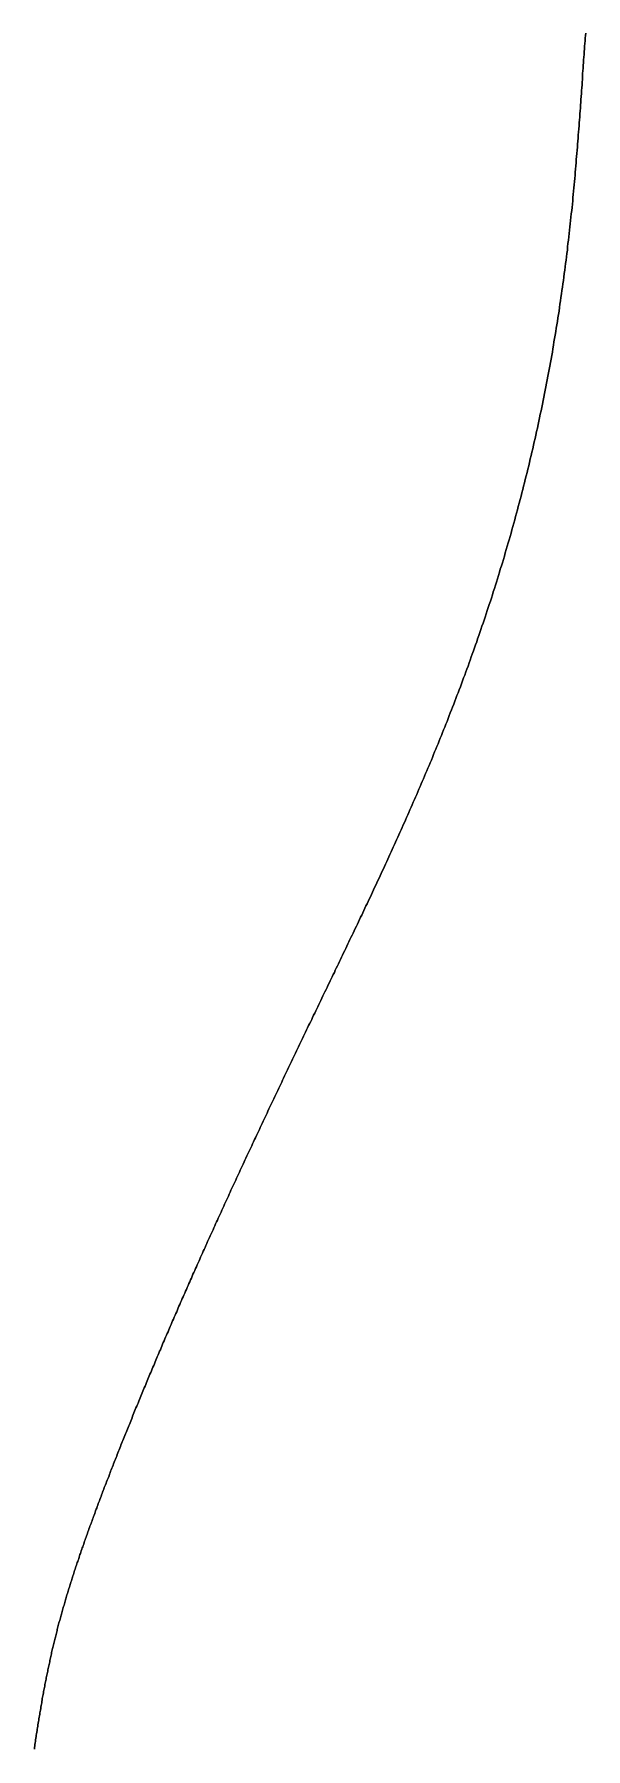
# Model space of a CAD drawing. Header units: inches. Extents: x 130170 to 284068, y 377793 to 804530.
# Drawn here: x 260371.3 to 260405.1, y 745452.5 to 745557.6 of the extents above; entities that cross this region are included whole.
import ezdxf

# ---------------------------------------------------------------- set-up
doc = ezdxf.new("R2010")
doc.units = ezdxf.units.IN
doc.header["$MEASUREMENT"] = 0
doc.layers.add('muni_il', color=7, linetype='Continuous')

msp = doc.modelspace()

# ---------------------------------------------------------------- linework, layer by layer
at = {"layer": 'muni_il'}
for points in [[(260371.27, 745452.46), (260371.28, 745452.55), (260371.29, 745452.65), (260371.31, 745452.74), (260371.32, 745452.84), (260371.34, 745452.93), (260371.35, 745453.03), (260371.37, 745453.12), (260371.38, 745453.22), (260371.39, 745453.31), (260371.41, 745453.4), (260371.42, 745453.49), (260371.44, 745453.59), (260371.45, 745453.68), (260371.47, 745453.77), (260371.48, 745453.86), (260371.49, 745453.95), (260371.51, 745454.05), (260371.52, 745454.14), (260371.54, 745454.23), (260371.55, 745454.32), (260371.57, 745454.41), (260371.58, 745454.5), (260371.6, 745454.59), (260371.61, 745454.68), (260371.63, 745454.76), (260371.64, 745454.85), (260371.66, 745454.94), (260371.67, 745455.03), (260371.69, 745455.12), (260371.7, 745455.21), (260371.72, 745455.29), (260371.73, 745455.38), (260371.75, 745455.47), (260371.76, 745455.55), (260371.78, 745455.64), (260371.8, 745455.73), (260371.81, 745455.81), (260371.83, 745455.9), (260371.84, 745455.98), (260371.86, 745456.07), (260371.87, 745456.15), (260371.89, 745456.24), (260371.91, 745456.32), (260371.92, 745456.41), (260371.94, 745456.49), (260371.95, 745456.58), (260371.97, 745456.66), (260371.99, 745456.74), (260372, 745456.83), (260372.02, 745456.91), (260372.04, 745456.99), (260372.05, 745457.07), (260372.07, 745457.16), (260372.09, 745457.24), (260372.1, 745457.32), (260372.12, 745457.4), (260372.14, 745457.49), (260372.16, 745457.57), (260372.17, 745457.65), (260372.19, 745457.73), (260372.21, 745457.81), (260372.23, 745457.89), (260372.24, 745457.97), (260372.26, 745458.05), (260372.28, 745458.13), (260372.3, 745458.21), (260372.32, 745458.3), (260372.33, 745458.38), (260372.35, 745458.46), (260372.37, 745458.54), (260372.39, 745458.62), (260372.41, 745458.69), (260372.43, 745458.77), (260372.45, 745458.85), (260372.47, 745458.93), (260372.48, 745459.01), (260372.5, 745459.09), (260372.52, 745459.17), (260372.54, 745459.25), (260372.56, 745459.33), (260372.58, 745459.41), (260372.6, 745459.49), (260372.62, 745459.56), (260372.64, 745459.64), (260372.66, 745459.72), (260372.68, 745459.8), (260372.7, 745459.88), (260372.72, 745459.96), (260372.74, 745460.04), (260372.76, 745460.11), (260372.78, 745460.19), (260372.8, 745460.27), (260372.83, 745460.35), (260372.85, 745460.43), (260372.87, 745460.5), (260372.89, 745460.58), (260372.91, 745460.66), (260372.93, 745460.74), (260372.95, 745460.82), (260372.98, 745460.89), (260373, 745460.97), (260373.02, 745461.05), (260373.04, 745461.13), (260373.06, 745461.21), (260373.09, 745461.28), (260373.11, 745461.36), (260373.13, 745461.44), (260373.16, 745461.52), (260373.18, 745461.6), (260373.2, 745461.68), (260373.22, 745461.75), (260373.25, 745461.83), (260373.27, 745461.91), (260373.3, 745461.99), (260373.32, 745462.07), (260373.34, 745462.15), (260373.37, 745462.22), (260373.39, 745462.3), (260373.42, 745462.38), (260373.44, 745462.46), (260373.46, 745462.54), (260373.49, 745462.62), (260373.51, 745462.7), (260373.54, 745462.78), (260373.56, 745462.85), (260373.59, 745462.93), (260373.62, 745463.01), (260373.64, 745463.09), (260373.67, 745463.17), (260373.69, 745463.25), (260373.72, 745463.33), (260373.74, 745463.41), (260373.77, 745463.49), (260373.8, 745463.57), (260373.82, 745463.65), (260373.85, 745463.73), (260373.88, 745463.81), (260373.9, 745463.89), (260373.93, 745463.97), (260373.96, 745464.05), (260373.99, 745464.13), (260374.01, 745464.22), (260374.04, 745464.3), (260374.07, 745464.38), (260374.1, 745464.46), (260374.12, 745464.54), (260374.15, 745464.62), (260374.18, 745464.71), (260374.21, 745464.79), (260374.24, 745464.87), (260374.27, 745464.95), (260374.3, 745465.03), (260374.32, 745465.12), (260374.35, 745465.2), (260374.38, 745465.28), (260374.41, 745465.37), (260374.44, 745465.45), (260374.47, 745465.53), (260374.5, 745465.62), (260374.53, 745465.7), (260374.56, 745465.79), (260374.59, 745465.87), (260374.62, 745465.95), (260374.65, 745466.04), (260374.68, 745466.12), (260374.71, 745466.21), (260374.75, 745466.29), (260374.78, 745466.38), (260374.81, 745466.46), (260374.84, 745466.55), (260374.87, 745466.64), (260374.9, 745466.72), (260374.93, 745466.81), (260374.97, 745466.9), (260375, 745466.98), (260375.03, 745467.07), (260375.06, 745467.16), (260375.1, 745467.24), (260375.13, 745467.33), (260375.16, 745467.42), (260375.19, 745467.51), (260375.23, 745467.59), (260375.26, 745467.68), (260375.29, 745467.77), (260375.33, 745467.86), (260375.36, 745467.95), (260375.39, 745468.04), (260375.43, 745468.13), (260375.46, 745468.22), (260375.5, 745468.31), (260375.53, 745468.4), (260375.56, 745468.49), (260375.6, 745468.58), (260375.63, 745468.67), (260375.67, 745468.76), (260375.7, 745468.85), (260375.74, 745468.94), (260375.77, 745469.03), (260375.81, 745469.12), (260375.85, 745469.22), (260375.88, 745469.31), (260375.92, 745469.4), (260375.95, 745469.49), (260375.99, 745469.59), (260376.02, 745469.68), (260376.06, 745469.77), (260376.1, 745469.87), (260376.13, 745469.96), (260376.17, 745470.05), (260376.21, 745470.15), (260376.25, 745470.24), (260376.28, 745470.34), (260376.32, 745470.43), (260376.36, 745470.53), (260376.39, 745470.62), (260376.43, 745470.72), (260376.47, 745470.81), (260376.51, 745470.91), (260376.55, 745471.01), (260376.58, 745471.1), (260376.62, 745471.2), (260376.66, 745471.3), (260376.7, 745471.39), (260376.74, 745471.49), (260376.78, 745471.59), (260376.82, 745471.68), (260376.86, 745471.78), (260376.9, 745471.88), (260376.94, 745471.98), (260376.98, 745472.08), (260377.02, 745472.18), (260377.06, 745472.28), (260377.1, 745472.37), (260377.14, 745472.47), (260377.18, 745472.57), (260377.22, 745472.67), (260377.26, 745472.77), (260377.3, 745472.87), (260377.34, 745472.97), (260377.38, 745473.08), (260377.42, 745473.18), (260377.46, 745473.28), (260377.5, 745473.38), (260377.55, 745473.48), (260377.59, 745473.58), (260377.63, 745473.68), (260377.67, 745473.79), (260377.71, 745473.89), (260377.76, 745473.99), (260377.8, 745474.1), (260377.84, 745474.2), (260377.88, 745474.3), (260377.93, 745474.41), (260377.97, 745474.51), (260378.01, 745474.61), (260378.06, 745474.72), (260378.1, 745474.82), (260378.14, 745474.93), (260378.19, 745475.03), (260378.23, 745475.14), (260378.27, 745475.24), (260378.32, 745475.35), (260378.36, 745475.45), (260378.41, 745475.56), (260378.45, 745475.66), (260378.5, 745475.77), (260378.54, 745475.88), (260378.59, 745475.98), (260378.63, 745476.09), (260378.68, 745476.2), (260378.72, 745476.31), (260378.77, 745476.41), (260378.81, 745476.52), (260378.86, 745476.63), (260378.9, 745476.74), (260378.95, 745476.85), (260379, 745476.95), (260379.04, 745477.06), (260379.09, 745477.17), (260379.14, 745477.28), (260379.18, 745477.39), (260379.23, 745477.5), (260379.28, 745477.61), (260379.32, 745477.72), (260379.37, 745477.83), (260379.42, 745477.94), (260379.47, 745478.05), (260379.51, 745478.16), (260379.56, 745478.27), (260379.61, 745478.38), (260379.66, 745478.5), (260379.7, 745478.61), (260379.75, 745478.72), (260379.8, 745478.83), (260379.85, 745478.94), (260379.9, 745479.06), (260379.95, 745479.17), (260380, 745479.28), (260380.05, 745479.39), (260380.1, 745479.51), (260380.14, 745479.62), (260380.19, 745479.73), (260380.24, 745479.85), (260380.29, 745479.96), (260380.34, 745480.08), (260380.39, 745480.19), (260380.44, 745480.3), (260380.49, 745480.42), (260380.54, 745480.53), (260380.6, 745480.65), (260380.65, 745480.76), (260380.7, 745480.88), (260380.75, 745481), (260380.8, 745481.11), (260380.85, 745481.23), (260380.9, 745481.34), (260380.95, 745481.46), (260381, 745481.58), (260381.06, 745481.69), (260381.11, 745481.81), (260381.16, 745481.93), (260381.21, 745482.04), (260381.26, 745482.16), (260381.32, 745482.28), (260381.37, 745482.4), (260381.42, 745482.51), (260381.47, 745482.63), (260381.53, 745482.75), (260381.58, 745482.87), (260381.63, 745482.99), (260381.69, 745483.1), (260381.74, 745483.22), (260381.79, 745483.34), (260381.85, 745483.46), (260381.9, 745483.58), (260381.95, 745483.7), (260382.01, 745483.82), (260382.06, 745483.94), (260382.12, 745484.06), (260382.17, 745484.18), (260382.23, 745484.3), (260382.28, 745484.42), (260382.33, 745484.54), (260382.39, 745484.66), (260382.44, 745484.78), (260382.5, 745484.9), (260382.55, 745485.02), (260382.61, 745485.14), (260382.66, 745485.26), (260382.72, 745485.39), (260382.77, 745485.51), (260382.83, 745485.63), (260382.89, 745485.75), (260382.94, 745485.87), (260383, 745485.99), (260383.05, 745486.12), (260383.11, 745486.24), (260383.17, 745486.36), (260383.22, 745486.48), (260383.28, 745486.6), (260383.33, 745486.73), (260383.39, 745486.85), (260383.45, 745486.97), (260383.5, 745487.1), (260383.56, 745487.22), (260383.62, 745487.34), (260383.67, 745487.47), (260383.73, 745487.59), (260383.79, 745487.71), (260383.85, 745487.84), (260383.9, 745487.96), (260383.96, 745488.08), (260384.02, 745488.21), (260384.08, 745488.33), (260384.13, 745488.46), (260384.19, 745488.58), (260384.25, 745488.7), (260384.31, 745488.83), (260384.36, 745488.95), (260384.42, 745489.08), (260384.48, 745489.2), (260384.54, 745489.33), (260384.6, 745489.45), (260384.66, 745489.58), (260384.71, 745489.7), (260384.77, 745489.83), (260384.83, 745489.95), (260384.89, 745490.08), (260384.95, 745490.2), (260385.01, 745490.33), (260385.07, 745490.45), (260385.12, 745490.58), (260385.18, 745490.7), (260385.24, 745490.83), (260385.3, 745490.96), (260385.36, 745491.08), (260385.42, 745491.21), (260385.48, 745491.33), (260385.54, 745491.46), (260385.6, 745491.58), (260385.66, 745491.71), (260385.72, 745491.84), (260385.78, 745491.96), (260385.84, 745492.09), (260385.9, 745492.22), (260385.96, 745492.34), (260386.02, 745492.47), (260386.08, 745492.6), (260386.14, 745492.72), (260386.2, 745492.85), (260386.26, 745492.98), (260386.32, 745493.1), (260386.38, 745493.23), (260386.44, 745493.36), (260386.5, 745493.48), (260386.56, 745493.61), (260386.62, 745493.74), (260386.68, 745493.87), (260386.74, 745493.99), (260386.8, 745494.12), (260386.86, 745494.25), (260386.92, 745494.38), (260386.99, 745494.5), (260387.05, 745494.63), (260387.11, 745494.76), (260387.17, 745494.89), (260387.23, 745495.02), (260387.29, 745495.14), (260387.35, 745495.27), (260387.41, 745495.4), (260387.48, 745495.53), (260387.54, 745495.66), (260387.6, 745495.78), (260387.66, 745495.91), (260387.72, 745496.04), (260387.78, 745496.17), (260387.84, 745496.3), (260387.91, 745496.43), (260387.97, 745496.56), (260388.03, 745496.69), (260388.09, 745496.82), (260388.15, 745496.94), (260388.22, 745497.07), (260388.28, 745497.2), (260388.34, 745497.33), (260388.4, 745497.46), (260388.47, 745497.59), (260388.53, 745497.72), (260388.59, 745497.85), (260388.65, 745497.98), (260388.72, 745498.11), (260388.78, 745498.24), (260388.84, 745498.37), (260388.91, 745498.51), (260388.97, 745498.64), (260389.03, 745498.77), (260389.09, 745498.9), (260389.16, 745499.03), (260389.22, 745499.16), (260389.28, 745499.29), (260389.35, 745499.42), (260389.41, 745499.56), (260389.47, 745499.69), (260389.54, 745499.82), (260389.6, 745499.95), (260389.67, 745500.09), (260389.73, 745500.22), (260389.79, 745500.35), (260389.86, 745500.48), (260389.92, 745500.62), (260389.98, 745500.75), (260390.05, 745500.88), (260390.11, 745501.02), (260390.18, 745501.15), (260390.24, 745501.29), (260390.31, 745501.42), (260390.37, 745501.56), (260390.44, 745501.69), (260390.5, 745501.83), (260390.56, 745501.96), (260390.63, 745502.1), (260390.69, 745502.23), (260390.76, 745502.37), (260390.82, 745502.5), (260390.89, 745502.64), (260390.95, 745502.78), (260391.02, 745502.92), (260391.09, 745503.05), (260391.15, 745503.19), (260391.22, 745503.33), (260391.28, 745503.47), (260391.35, 745503.6), (260391.41, 745503.74), (260391.48, 745503.88), (260391.54, 745504.02), (260391.61, 745504.16), (260391.68, 745504.3), (260391.74, 745504.44), (260391.81, 745504.58), (260391.88, 745504.72), (260391.94, 745504.86), (260392.01, 745505.01), (260392.07, 745505.15), (260392.14, 745505.29), (260392.21, 745505.43), (260392.27, 745505.58), (260392.34, 745505.72), (260392.41, 745505.86), (260392.48, 745506.01), (260392.54, 745506.15), (260392.61, 745506.3), (260392.68, 745506.44), (260392.74, 745506.59), (260392.81, 745506.73), (260392.88, 745506.88), (260392.95, 745507.03), (260393.01, 745507.17), (260393.08, 745507.32), (260393.15, 745507.47), (260393.22, 745507.62), (260393.28, 745507.77), (260393.35, 745507.92), (260393.42, 745508.07), (260393.49, 745508.22), (260393.56, 745508.37), (260393.62, 745508.52), (260393.69, 745508.67), (260393.76, 745508.82), (260393.83, 745508.97), (260393.9, 745509.13), (260393.97, 745509.28), (260394.03, 745509.43), (260394.1, 745509.59), (260394.17, 745509.74), (260394.24, 745509.9), (260394.31, 745510.05), (260394.38, 745510.21), (260394.44, 745510.37), (260394.51, 745510.52), (260394.58, 745510.68), (260394.65, 745510.84), (260394.72, 745511), (260394.79, 745511.16), (260394.86, 745511.32), (260394.93, 745511.48), (260395, 745511.64), (260395.06, 745511.8), (260395.13, 745511.96), (260395.2, 745512.12), (260395.27, 745512.28), (260395.34, 745512.45), (260395.41, 745512.61), (260395.48, 745512.78), (260395.55, 745512.94), (260395.62, 745513.11), (260395.68, 745513.27), (260395.75, 745513.44), (260395.82, 745513.61), (260395.89, 745513.77), (260395.96, 745513.94), (260396.03, 745514.11), (260396.1, 745514.28), (260396.17, 745514.45), (260396.24, 745514.62), (260396.3, 745514.79), (260396.37, 745514.96), (260396.44, 745515.13), (260396.51, 745515.31), (260396.58, 745515.48), (260396.65, 745515.65), (260396.72, 745515.83), (260396.78, 745516), (260396.85, 745516.18), (260396.92, 745516.35), (260396.99, 745516.53), (260397.06, 745516.71), (260397.13, 745516.88), (260397.19, 745517.06), (260397.26, 745517.24), (260397.33, 745517.42), (260397.4, 745517.6), (260397.46, 745517.78), (260397.53, 745517.96), (260397.6, 745518.14), (260397.67, 745518.32), (260397.73, 745518.51), (260397.8, 745518.69), (260397.87, 745518.87), (260397.93, 745519.06), (260398, 745519.24), (260398.07, 745519.43), (260398.13, 745519.61), (260398.2, 745519.8), (260398.27, 745519.99), (260398.33, 745520.17), (260398.4, 745520.36), (260398.46, 745520.55), (260398.53, 745520.74), (260398.59, 745520.93), (260398.66, 745521.12), (260398.72, 745521.31), (260398.79, 745521.5), (260398.85, 745521.69), (260398.92, 745521.88), (260398.98, 745522.07), (260399.04, 745522.27), (260399.11, 745522.46), (260399.17, 745522.65), (260399.24, 745522.85), (260399.3, 745523.04), (260399.36, 745523.24), (260399.42, 745523.43), (260399.49, 745523.63), (260399.55, 745523.83), (260399.61, 745524.02), (260399.67, 745524.22), (260399.73, 745524.42), (260399.79, 745524.62), (260399.85, 745524.81), (260399.92, 745525.01), (260399.98, 745525.21), (260400.04, 745525.41), (260400.1, 745525.61), (260400.15, 745525.81), (260400.21, 745526.02), (260400.27, 745526.22), (260400.33, 745526.42), (260400.39, 745526.62), (260400.45, 745526.82), (260400.51, 745527.03), (260400.56, 745527.23), (260400.62, 745527.43), (260400.68, 745527.64), (260400.73, 745527.84), (260400.79, 745528.05), (260400.84, 745528.25), (260400.9, 745528.46), (260400.95, 745528.66), (260401.01, 745528.87), (260401.06, 745529.08), (260401.12, 745529.28), (260401.17, 745529.49), (260401.23, 745529.7), (260401.28, 745529.9), (260401.33, 745530.11), (260401.38, 745530.32), (260401.43, 745530.53), (260401.49, 745530.74), (260401.54, 745530.95), (260401.59, 745531.15), (260401.64, 745531.36), (260401.69, 745531.57), (260401.74, 745531.78), (260401.79, 745531.99), (260401.84, 745532.2), (260401.88, 745532.41), (260401.93, 745532.62), (260401.98, 745532.83), (260402.03, 745533.04), (260402.07, 745533.25), (260402.12, 745533.46), (260402.17, 745533.68), (260402.21, 745533.89), (260402.26, 745534.1), (260402.3, 745534.31), (260402.35, 745534.52), (260402.39, 745534.73), (260402.43, 745534.94), (260402.48, 745535.15), (260402.52, 745535.37), (260402.56, 745535.58), (260402.6, 745535.79), (260402.64, 745536), (260402.69, 745536.21), (260402.73, 745536.42), (260402.77, 745536.64), (260402.81, 745536.85), (260402.85, 745537.06), (260402.88, 745537.27), (260402.92, 745537.48), (260402.96, 745537.69), (260403, 745537.91), (260403.04, 745538.12), (260403.07, 745538.33), (260403.11, 745538.54), (260403.14, 745538.75), (260403.18, 745538.96), (260403.21, 745539.17), (260403.25, 745539.38), (260403.28, 745539.59), (260403.32, 745539.8), (260403.35, 745540.01), (260403.38, 745540.22), (260403.42, 745540.43), (260403.45, 745540.64), (260403.48, 745540.85), (260403.51, 745541.06), (260403.54, 745541.27), (260403.57, 745541.48), (260403.6, 745541.69), (260403.63, 745541.9), (260403.66, 745542.11), (260403.69, 745542.31), (260403.72, 745542.52), (260403.75, 745542.73), (260403.77, 745542.94), (260403.8, 745543.14), (260403.83, 745543.35), (260403.85, 745543.55), (260403.88, 745543.76), (260403.91, 745543.97), (260403.93, 745544.17), (260403.96, 745544.38), (260403.98, 745544.58), (260404, 745544.78), (260404.03, 745544.99), (260404.05, 745545.19), (260404.07, 745545.39), (260404.1, 745545.6), (260404.12, 745545.8), (260404.14, 745546), (260404.16, 745546.2), (260404.18, 745546.4), (260404.2, 745546.6), (260404.23, 745546.8), (260404.25, 745547), (260404.27, 745547.2), (260404.29, 745547.4), (260404.3, 745547.6), (260404.32, 745547.79), (260404.34, 745547.99), (260404.36, 745548.19), (260404.38, 745548.38), (260404.4, 745548.58), (260404.41, 745548.77), (260404.43, 745548.97), (260404.45, 745549.16), (260404.47, 745549.35), (260404.48, 745549.55), (260404.5, 745549.74), (260404.51, 745549.93), (260404.53, 745550.12), (260404.55, 745550.31), (260404.56, 745550.5), (260404.58, 745550.69), (260404.59, 745550.88), (260404.61, 745551.07), (260404.62, 745551.25), (260404.63, 745551.44), (260404.65, 745551.62), (260404.66, 745551.81), (260404.68, 745551.99), (260404.69, 745552.18), (260404.7, 745552.36), (260404.72, 745552.54), (260404.73, 745552.73), (260404.74, 745552.91), (260404.76, 745553.09), (260404.77, 745553.27), (260404.78, 745553.45), (260404.79, 745553.62), (260404.81, 745553.8), (260404.82, 745553.98), (260404.83, 745554.16), (260404.84, 745554.33), (260404.86, 745554.51), (260404.87, 745554.68), (260404.88, 745554.85), (260404.89, 745555.03), (260404.9, 745555.2), (260404.92, 745555.37), (260404.93, 745555.54), (260404.94, 745555.71), (260404.95, 745555.88), (260404.96, 745556.05), (260404.98, 745556.22), (260404.99, 745556.38), (260405, 745556.55), (260405.01, 745556.71), (260405.02, 745556.88), (260405.04, 745557.04), (260405.05, 745557.21), (260405.06, 745557.37), (260405.07, 745557.53), (260405.09, 745557.69)], [(260405.09, 745557.69), (260405.07, 745557.53), (260405.06, 745557.37), (260405.05, 745557.21), (260405.04, 745557.04), (260405.02, 745556.88), (260405.01, 745556.71), (260405, 745556.55), (260404.99, 745556.38), (260404.98, 745556.22), (260404.96, 745556.05), (260404.95, 745555.88), (260404.94, 745555.71), (260404.93, 745555.54), (260404.92, 745555.37), (260404.9, 745555.2), (260404.89, 745555.03), (260404.88, 745554.85), (260404.87, 745554.68), (260404.86, 745554.51), (260404.84, 745554.33), (260404.83, 745554.16), (260404.82, 745553.98), (260404.81, 745553.8), (260404.79, 745553.62), (260404.78, 745553.45), (260404.77, 745553.27), (260404.76, 745553.09), (260404.74, 745552.91), (260404.73, 745552.73), (260404.72, 745552.54), (260404.7, 745552.36), (260404.69, 745552.18), (260404.68, 745551.99), (260404.66, 745551.81), (260404.65, 745551.62), (260404.63, 745551.44), (260404.62, 745551.25), (260404.61, 745551.07), (260404.59, 745550.88), (260404.58, 745550.69), (260404.56, 745550.5), (260404.55, 745550.31), (260404.53, 745550.12), (260404.51, 745549.93), (260404.5, 745549.74), (260404.48, 745549.55), (260404.47, 745549.35), (260404.45, 745549.16), (260404.43, 745548.97), (260404.41, 745548.77), (260404.4, 745548.58), (260404.38, 745548.38), (260404.36, 745548.19), (260404.34, 745547.99), (260404.32, 745547.79), (260404.3, 745547.6), (260404.29, 745547.4), (260404.27, 745547.2), (260404.25, 745547), (260404.23, 745546.8), (260404.2, 745546.6), (260404.18, 745546.4), (260404.16, 745546.2), (260404.14, 745546), (260404.12, 745545.8), (260404.1, 745545.6), (260404.07, 745545.39), (260404.05, 745545.19), (260404.03, 745544.99), (260404, 745544.78), (260403.98, 745544.58), (260403.96, 745544.38), (260403.93, 745544.17), (260403.91, 745543.97), (260403.88, 745543.76), (260403.85, 745543.55), (260403.83, 745543.35), (260403.8, 745543.14), (260403.77, 745542.94), (260403.75, 745542.73), (260403.72, 745542.52), (260403.69, 745542.31), (260403.66, 745542.11), (260403.63, 745541.9), (260403.6, 745541.69), (260403.57, 745541.48), (260403.54, 745541.27), (260403.51, 745541.06), (260403.48, 745540.85), (260403.45, 745540.64), (260403.42, 745540.43), (260403.38, 745540.22), (260403.35, 745540.01), (260403.32, 745539.8), (260403.28, 745539.59), (260403.25, 745539.38), (260403.21, 745539.17), (260403.18, 745538.96), (260403.14, 745538.75), (260403.11, 745538.54), (260403.07, 745538.33), (260403.04, 745538.12), (260403, 745537.91), (260402.96, 745537.69), (260402.92, 745537.48), (260402.88, 745537.27), (260402.85, 745537.06), (260402.81, 745536.85), (260402.77, 745536.64), (260402.73, 745536.42), (260402.69, 745536.21), (260402.64, 745536), (260402.6, 745535.79), (260402.56, 745535.58), (260402.52, 745535.37), (260402.48, 745535.15), (260402.43, 745534.94), (260402.39, 745534.73), (260402.35, 745534.52), (260402.3, 745534.31), (260402.26, 745534.1), (260402.21, 745533.89), (260402.17, 745533.68), (260402.12, 745533.46), (260402.07, 745533.25), (260402.03, 745533.04), (260401.98, 745532.83), (260401.93, 745532.62), (260401.88, 745532.41), (260401.84, 745532.2), (260401.79, 745531.99), (260401.74, 745531.78), (260401.69, 745531.57), (260401.64, 745531.36), (260401.59, 745531.15), (260401.54, 745530.95), (260401.49, 745530.74), (260401.43, 745530.53), (260401.38, 745530.32), (260401.33, 745530.11), (260401.28, 745529.9), (260401.23, 745529.7), (260401.17, 745529.49), (260401.12, 745529.28), (260401.06, 745529.08), (260401.01, 745528.87), (260400.95, 745528.66), (260400.9, 745528.46), (260400.84, 745528.25), (260400.79, 745528.05), (260400.73, 745527.84), (260400.68, 745527.64), (260400.62, 745527.43), (260400.56, 745527.23), (260400.51, 745527.03), (260400.45, 745526.82), (260400.39, 745526.62), (260400.33, 745526.42), (260400.27, 745526.22), (260400.21, 745526.02), (260400.15, 745525.81), (260400.1, 745525.61), (260400.04, 745525.41), (260399.98, 745525.21), (260399.92, 745525.01), (260399.85, 745524.81), (260399.79, 745524.62), (260399.73, 745524.42), (260399.67, 745524.22), (260399.61, 745524.02), (260399.55, 745523.83), (260399.49, 745523.63), (260399.42, 745523.43), (260399.36, 745523.24), (260399.3, 745523.04), (260399.24, 745522.85), (260399.17, 745522.65), (260399.11, 745522.46), (260399.04, 745522.27), (260398.98, 745522.07), (260398.92, 745521.88), (260398.85, 745521.69), (260398.79, 745521.5), (260398.72, 745521.31), (260398.66, 745521.12), (260398.59, 745520.93), (260398.53, 745520.74), (260398.46, 745520.55), (260398.4, 745520.36), (260398.33, 745520.17), (260398.27, 745519.99), (260398.2, 745519.8), (260398.13, 745519.61), (260398.07, 745519.43), (260398, 745519.24), (260397.93, 745519.06), (260397.87, 745518.87), (260397.8, 745518.69), (260397.73, 745518.51), (260397.67, 745518.32), (260397.6, 745518.14), (260397.53, 745517.96), (260397.46, 745517.78), (260397.4, 745517.6), (260397.33, 745517.42), (260397.26, 745517.24), (260397.19, 745517.06), (260397.13, 745516.88), (260397.06, 745516.71), (260396.99, 745516.53), (260396.92, 745516.35), (260396.85, 745516.18), (260396.78, 745516), (260396.72, 745515.83), (260396.65, 745515.65), (260396.58, 745515.48), (260396.51, 745515.31), (260396.44, 745515.13), (260396.37, 745514.96), (260396.3, 745514.79), (260396.24, 745514.62), (260396.17, 745514.45), (260396.1, 745514.28), (260396.03, 745514.11), (260395.96, 745513.94), (260395.89, 745513.77), (260395.82, 745513.61), (260395.75, 745513.44), (260395.68, 745513.27), (260395.62, 745513.11), (260395.55, 745512.94), (260395.48, 745512.78), (260395.41, 745512.61), (260395.34, 745512.45), (260395.27, 745512.28), (260395.2, 745512.12), (260395.13, 745511.96), (260395.06, 745511.8), (260395, 745511.64), (260394.93, 745511.48), (260394.86, 745511.32), (260394.79, 745511.16), (260394.72, 745511), (260394.65, 745510.84), (260394.58, 745510.68), (260394.51, 745510.52), (260394.44, 745510.37), (260394.38, 745510.21), (260394.31, 745510.05), (260394.24, 745509.9), (260394.17, 745509.74), (260394.1, 745509.59), (260394.03, 745509.43), (260393.97, 745509.28), (260393.9, 745509.13), (260393.83, 745508.97), (260393.76, 745508.82), (260393.69, 745508.67), (260393.62, 745508.52), (260393.56, 745508.37), (260393.49, 745508.22), (260393.42, 745508.07), (260393.35, 745507.92), (260393.28, 745507.77), (260393.22, 745507.62), (260393.15, 745507.47), (260393.08, 745507.32), (260393.01, 745507.17), (260392.95, 745507.03), (260392.88, 745506.88), (260392.81, 745506.73), (260392.74, 745506.59), (260392.68, 745506.44), (260392.61, 745506.3), (260392.54, 745506.15), (260392.48, 745506.01), (260392.41, 745505.86), (260392.34, 745505.72), (260392.27, 745505.58), (260392.21, 745505.43), (260392.14, 745505.29), (260392.07, 745505.15), (260392.01, 745505.01), (260391.94, 745504.86), (260391.88, 745504.72), (260391.81, 745504.58), (260391.74, 745504.44), (260391.68, 745504.3), (260391.61, 745504.16), (260391.54, 745504.02), (260391.48, 745503.88), (260391.41, 745503.74), (260391.35, 745503.6), (260391.28, 745503.47), (260391.22, 745503.33), (260391.15, 745503.19), (260391.09, 745503.05), (260391.02, 745502.92), (260390.95, 745502.78), (260390.89, 745502.64), (260390.82, 745502.5), (260390.76, 745502.37), (260390.69, 745502.23), (260390.63, 745502.1), (260390.56, 745501.96), (260390.5, 745501.83), (260390.44, 745501.69), (260390.37, 745501.56), (260390.31, 745501.42), (260390.24, 745501.29), (260390.18, 745501.15), (260390.11, 745501.02), (260390.05, 745500.88), (260389.98, 745500.75), (260389.92, 745500.62), (260389.86, 745500.48), (260389.79, 745500.35), (260389.73, 745500.22), (260389.67, 745500.09), (260389.6, 745499.95), (260389.54, 745499.82), (260389.47, 745499.69), (260389.41, 745499.56), (260389.35, 745499.42), (260389.28, 745499.29), (260389.22, 745499.16), (260389.16, 745499.03), (260389.09, 745498.9), (260389.03, 745498.77), (260388.97, 745498.64), (260388.91, 745498.51), (260388.84, 745498.37), (260388.78, 745498.24), (260388.72, 745498.11), (260388.65, 745497.98), (260388.59, 745497.85), (260388.53, 745497.72), (260388.47, 745497.59), (260388.4, 745497.46), (260388.34, 745497.33), (260388.28, 745497.2), (260388.22, 745497.07), (260388.15, 745496.94), (260388.09, 745496.82), (260388.03, 745496.69), (260387.97, 745496.56), (260387.91, 745496.43), (260387.84, 745496.3), (260387.78, 745496.17), (260387.72, 745496.04), (260387.66, 745495.91), (260387.6, 745495.78), (260387.54, 745495.66), (260387.48, 745495.53), (260387.41, 745495.4), (260387.35, 745495.27), (260387.29, 745495.14), (260387.23, 745495.02), (260387.17, 745494.89), (260387.11, 745494.76), (260387.05, 745494.63), (260386.99, 745494.5), (260386.92, 745494.38), (260386.86, 745494.25), (260386.8, 745494.12), (260386.74, 745493.99), (260386.68, 745493.87), (260386.62, 745493.74), (260386.56, 745493.61), (260386.5, 745493.48), (260386.44, 745493.36), (260386.38, 745493.23), (260386.32, 745493.1), (260386.26, 745492.98), (260386.2, 745492.85), (260386.14, 745492.72), (260386.08, 745492.6), (260386.02, 745492.47), (260385.96, 745492.34), (260385.9, 745492.22), (260385.84, 745492.09), (260385.78, 745491.96), (260385.72, 745491.84), (260385.66, 745491.71), (260385.6, 745491.58), (260385.54, 745491.46), (260385.48, 745491.33), (260385.42, 745491.21), (260385.36, 745491.08), (260385.3, 745490.96), (260385.24, 745490.83), (260385.18, 745490.7), (260385.12, 745490.58), (260385.07, 745490.45), (260385.01, 745490.33), (260384.95, 745490.2), (260384.89, 745490.08), (260384.83, 745489.95), (260384.77, 745489.83), (260384.71, 745489.7), (260384.66, 745489.58), (260384.6, 745489.45), (260384.54, 745489.33), (260384.48, 745489.2), (260384.42, 745489.08), (260384.36, 745488.95), (260384.31, 745488.83), (260384.25, 745488.7), (260384.19, 745488.58), (260384.13, 745488.46), (260384.08, 745488.33), (260384.02, 745488.21), (260383.96, 745488.08), (260383.9, 745487.96), (260383.85, 745487.84), (260383.79, 745487.71), (260383.73, 745487.59), (260383.67, 745487.47), (260383.62, 745487.34), (260383.56, 745487.22), (260383.5, 745487.1), (260383.45, 745486.97), (260383.39, 745486.85), (260383.33, 745486.73), (260383.28, 745486.6), (260383.22, 745486.48), (260383.17, 745486.36), (260383.11, 745486.24), (260383.05, 745486.12), (260383, 745485.99), (260382.94, 745485.87), (260382.89, 745485.75), (260382.83, 745485.63), (260382.77, 745485.51), (260382.72, 745485.39), (260382.66, 745485.26), (260382.61, 745485.14), (260382.55, 745485.02), (260382.5, 745484.9), (260382.44, 745484.78), (260382.39, 745484.66), (260382.33, 745484.54), (260382.28, 745484.42), (260382.23, 745484.3), (260382.17, 745484.18), (260382.12, 745484.06), (260382.06, 745483.94), (260382.01, 745483.82), (260381.95, 745483.7), (260381.9, 745483.58), (260381.85, 745483.46), (260381.79, 745483.34), (260381.74, 745483.22), (260381.69, 745483.1), (260381.63, 745482.99), (260381.58, 745482.87), (260381.53, 745482.75), (260381.47, 745482.63), (260381.42, 745482.51), (260381.37, 745482.4), (260381.32, 745482.28), (260381.26, 745482.16), (260381.21, 745482.04), (260381.16, 745481.93), (260381.11, 745481.81), (260381.06, 745481.69), (260381, 745481.58), (260380.95, 745481.46), (260380.9, 745481.34), (260380.85, 745481.23), (260380.8, 745481.11), (260380.75, 745481), (260380.7, 745480.88), (260380.65, 745480.76), (260380.6, 745480.65), (260380.54, 745480.53), (260380.49, 745480.42), (260380.44, 745480.3), (260380.39, 745480.19), (260380.34, 745480.08), (260380.29, 745479.96), (260380.24, 745479.85), (260380.19, 745479.73), (260380.14, 745479.62), (260380.1, 745479.51), (260380.05, 745479.39), (260380, 745479.28), (260379.95, 745479.17), (260379.9, 745479.06), (260379.85, 745478.94), (260379.8, 745478.83), (260379.75, 745478.72), (260379.7, 745478.61), (260379.66, 745478.5), (260379.61, 745478.38), (260379.56, 745478.27), (260379.51, 745478.16), (260379.47, 745478.05), (260379.42, 745477.94), (260379.37, 745477.83), (260379.32, 745477.72), (260379.28, 745477.61), (260379.23, 745477.5), (260379.18, 745477.39), (260379.14, 745477.28), (260379.09, 745477.17), (260379.04, 745477.06), (260379, 745476.95), (260378.95, 745476.85), (260378.9, 745476.74), (260378.86, 745476.63), (260378.81, 745476.52), (260378.77, 745476.41), (260378.72, 745476.31), (260378.68, 745476.2), (260378.63, 745476.09), (260378.59, 745475.98), (260378.54, 745475.88), (260378.5, 745475.77), (260378.45, 745475.66), (260378.41, 745475.56), (260378.36, 745475.45), (260378.32, 745475.35), (260378.27, 745475.24), (260378.23, 745475.14), (260378.19, 745475.03), (260378.14, 745474.93), (260378.1, 745474.82), (260378.06, 745474.72), (260378.01, 745474.61), (260377.97, 745474.51), (260377.93, 745474.41), (260377.88, 745474.3), (260377.84, 745474.2), (260377.8, 745474.1), (260377.76, 745473.99), (260377.71, 745473.89), (260377.67, 745473.79), (260377.63, 745473.68), (260377.59, 745473.58), (260377.55, 745473.48), (260377.5, 745473.38), (260377.46, 745473.28), (260377.42, 745473.18), (260377.38, 745473.08), (260377.34, 745472.97), (260377.3, 745472.87), (260377.26, 745472.77), (260377.22, 745472.67), (260377.18, 745472.57), (260377.14, 745472.47), (260377.1, 745472.37), (260377.06, 745472.28), (260377.02, 745472.18), (260376.98, 745472.08), (260376.94, 745471.98), (260376.9, 745471.88), (260376.86, 745471.78), (260376.82, 745471.68), (260376.78, 745471.59), (260376.74, 745471.49), (260376.7, 745471.39), (260376.66, 745471.3), (260376.62, 745471.2), (260376.58, 745471.1), (260376.55, 745471.01), (260376.51, 745470.91), (260376.47, 745470.81), (260376.43, 745470.72), (260376.39, 745470.62), (260376.36, 745470.53), (260376.32, 745470.43), (260376.28, 745470.34), (260376.25, 745470.24), (260376.21, 745470.15), (260376.17, 745470.05), (260376.13, 745469.96), (260376.1, 745469.87), (260376.06, 745469.77), (260376.02, 745469.68), (260375.99, 745469.59), (260375.95, 745469.49), (260375.92, 745469.4), (260375.88, 745469.31), (260375.85, 745469.22), (260375.81, 745469.12), (260375.77, 745469.03), (260375.74, 745468.94), (260375.7, 745468.85), (260375.67, 745468.76), (260375.63, 745468.67), (260375.6, 745468.58), (260375.56, 745468.49), (260375.53, 745468.4), (260375.5, 745468.31), (260375.46, 745468.22), (260375.43, 745468.13), (260375.39, 745468.04), (260375.36, 745467.95), (260375.33, 745467.86), (260375.29, 745467.77), (260375.26, 745467.68), (260375.23, 745467.59), (260375.19, 745467.51), (260375.16, 745467.42), (260375.13, 745467.33), (260375.1, 745467.24), (260375.06, 745467.16), (260375.03, 745467.07), (260375, 745466.98), (260374.97, 745466.9), (260374.93, 745466.81), (260374.9, 745466.72), (260374.87, 745466.64), (260374.84, 745466.55), (260374.81, 745466.46), (260374.78, 745466.38), (260374.75, 745466.29), (260374.71, 745466.21), (260374.68, 745466.12), (260374.65, 745466.04), (260374.62, 745465.95), (260374.59, 745465.87), (260374.56, 745465.79), (260374.53, 745465.7), (260374.5, 745465.62), (260374.47, 745465.53), (260374.44, 745465.45), (260374.41, 745465.37), (260374.38, 745465.28), (260374.35, 745465.2), (260374.32, 745465.12), (260374.3, 745465.03), (260374.27, 745464.95), (260374.24, 745464.87), (260374.21, 745464.79), (260374.18, 745464.71), (260374.15, 745464.62), (260374.12, 745464.54), (260374.1, 745464.46), (260374.07, 745464.38), (260374.04, 745464.3), (260374.01, 745464.22), (260373.99, 745464.13), (260373.96, 745464.05), (260373.93, 745463.97), (260373.9, 745463.89), (260373.88, 745463.81), (260373.85, 745463.73), (260373.82, 745463.65), (260373.8, 745463.57), (260373.77, 745463.49), (260373.74, 745463.41), (260373.72, 745463.33), (260373.69, 745463.25), (260373.67, 745463.17), (260373.64, 745463.09), (260373.62, 745463.01), (260373.59, 745462.93), (260373.56, 745462.85), (260373.54, 745462.78), (260373.51, 745462.7), (260373.49, 745462.62), (260373.46, 745462.54), (260373.44, 745462.46), (260373.42, 745462.38), (260373.39, 745462.3), (260373.37, 745462.22), (260373.34, 745462.15), (260373.32, 745462.07), (260373.3, 745461.99), (260373.27, 745461.91), (260373.25, 745461.83), (260373.22, 745461.75), (260373.2, 745461.68), (260373.18, 745461.6), (260373.16, 745461.52), (260373.13, 745461.44), (260373.11, 745461.36), (260373.09, 745461.28), (260373.06, 745461.21), (260373.04, 745461.13), (260373.02, 745461.05), (260373, 745460.97), (260372.98, 745460.89), (260372.95, 745460.82), (260372.93, 745460.74), (260372.91, 745460.66), (260372.89, 745460.58), (260372.87, 745460.5), (260372.85, 745460.43), (260372.83, 745460.35), (260372.8, 745460.27), (260372.78, 745460.19), (260372.76, 745460.11), (260372.74, 745460.04), (260372.72, 745459.96), (260372.7, 745459.88), (260372.68, 745459.8), (260372.66, 745459.72), (260372.64, 745459.64), (260372.62, 745459.56), (260372.6, 745459.49), (260372.58, 745459.41), (260372.56, 745459.33), (260372.54, 745459.25), (260372.52, 745459.17), (260372.5, 745459.09), (260372.48, 745459.01), (260372.47, 745458.93), (260372.45, 745458.85), (260372.43, 745458.77), (260372.41, 745458.69), (260372.39, 745458.62), (260372.37, 745458.54), (260372.35, 745458.46), (260372.33, 745458.38), (260372.32, 745458.3), (260372.3, 745458.21), (260372.28, 745458.13), (260372.26, 745458.05), (260372.24, 745457.97), (260372.23, 745457.89), (260372.21, 745457.81), (260372.19, 745457.73), (260372.17, 745457.65), (260372.16, 745457.57), (260372.14, 745457.49), (260372.12, 745457.4), (260372.1, 745457.32), (260372.09, 745457.24), (260372.07, 745457.16), (260372.05, 745457.07), (260372.04, 745456.99), (260372.02, 745456.91), (260372, 745456.83), (260371.99, 745456.74), (260371.97, 745456.66), (260371.95, 745456.58), (260371.94, 745456.49), (260371.92, 745456.41), (260371.91, 745456.32), (260371.89, 745456.24), (260371.87, 745456.15), (260371.86, 745456.07), (260371.84, 745455.98), (260371.83, 745455.9), (260371.81, 745455.81), (260371.8, 745455.73), (260371.78, 745455.64), (260371.76, 745455.55), (260371.75, 745455.47), (260371.73, 745455.38), (260371.72, 745455.29), (260371.7, 745455.21), (260371.69, 745455.12), (260371.67, 745455.03), (260371.66, 745454.94), (260371.64, 745454.85), (260371.63, 745454.76), (260371.61, 745454.68), (260371.6, 745454.59), (260371.58, 745454.5), (260371.57, 745454.41), (260371.55, 745454.32), (260371.54, 745454.23), (260371.52, 745454.14), (260371.51, 745454.05), (260371.49, 745453.95), (260371.48, 745453.86), (260371.47, 745453.77), (260371.45, 745453.68), (260371.44, 745453.59), (260371.42, 745453.49), (260371.41, 745453.4), (260371.39, 745453.31), (260371.38, 745453.22), (260371.37, 745453.12), (260371.35, 745453.03), (260371.34, 745452.93), (260371.32, 745452.84), (260371.31, 745452.74), (260371.29, 745452.65), (260371.28, 745452.55), (260371.27, 745452.46)]]:
    msp.add_lwpolyline(points, dxfattribs=at)

doc.saveas('drawing.dxf')
